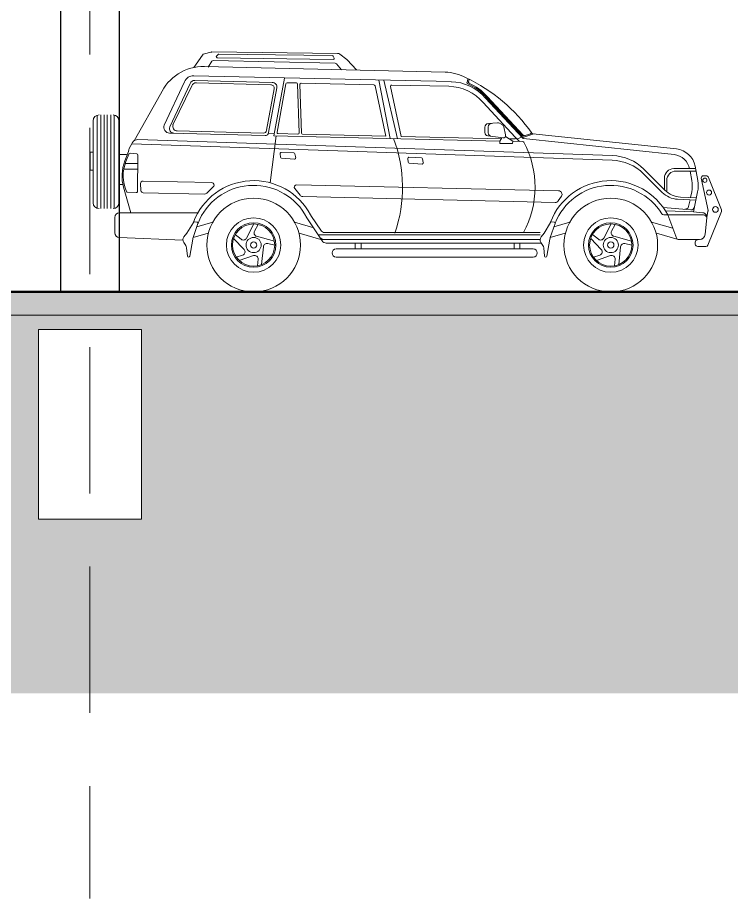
# Model space of a CAD drawing. Header units: millimetres. Extents: x 1135 to 1350, y 205 to 283.
# Drawn here: x 1162.38 to 1168.47, y 205.12 to 212.64 of the extents above; entities that cross this region are included whole.
import ezdxf

# ---------------------------------------------------------------- set-up
doc = ezdxf.new("R2010")
doc.units = ezdxf.units.MM
doc.header["$LTSCALE"] = 10
doc.linetypes.add('DASHED2', pattern=[0.375, 0.25, -0.125])
for name, color, linetype, lineweight in [('CARROS', 252, 'Continuous', 13), ('CINZA', 252, 'Continuous', 13), ('linha estutura', 252, 'Continuous', 13), ('PAREDES 2', 50, 'Continuous', 50), ('PN-01', 90, 'Continuous', 13), ('PN-03', 180, 'Continuous', 30)]:
    doc.layers.add(name, color=color, linetype=linetype, lineweight=lineweight)

# ---------------------------------------------------------------- blocks, each defined once
blk = doc.blocks.new('A$C4FEC501A')
at = {"layer": 'CARROS'}
for p, q in [((-114.5619, 1223.3261), (-114.6343, 1223.2204)), ((-114.4887, 1223.3521), (-114.5445, 1223.3382)), ((-113.4076, 1223.3414), (-114.4811, 1223.353)), ((-114.4286, 1223.3318), (-114.4414, 1223.3176)), ((-114.4356, 1223.3043), (-113.4449, 1223.2897)), ((-113.4532, 1223.3226), (-114.4226, 1223.3345)), ((-113.4377, 1223.3013), (-113.4461, 1223.3182)), ((-113.3294, 1223.2901), (-113.3899, 1223.3354)), ((-112.4904, 1223.1807), (-114.5443, 1223.2283)), ((-114.4818, 1223.2734), (-114.5132, 1223.2236)), ((-113.428, 1223.2567), (-114.4687, 1223.2804)), ((-113.3733, 1223.1996), (-113.4169, 1223.2514)), ((-113.245, 1223.2004), (-113.3254, 1223.2865)), ((-112.4391, 1223.0994), (-114.6364, 1223.1506)), ((-114.8892, 1222.727), (-114.7137, 1223.0978)), ((-114.8413, 1222.7126), (-114.6656, 1223.0839)), ((-113.9655, 1223.0934), (-114.6269, 1223.1103)), ((-113.9777, 1223.0737), (-114.613, 1223.09)), ((-113.9511, 1222.6353), (-113.861, 1223.1307)), ((-113.9248, 1222.6681), (-113.8495, 1223.0819)), ((-113.759, 1223.0881), (-113.8394, 1223.0902)), ((-113.7493, 1223.0784), (-113.7364, 1222.6623)), ((-113.7292, 1223.0768), (-113.7164, 1222.6606)), ((-113.0977, 1223.0731), (-113.719, 1223.0871)), ((-112.9595, 1222.6137), (-113.0543, 1223.112)), ((-112.8968, 1222.6121), (-113.0143, 1223.111)), ((-112.2953, 1223.1197), (-112.3028, 1223.0921)), ((-112.2856, 1223.1171), (-112.2909, 1223.0979)), ((-114.8131, 1222.7319), (-114.6517, 1223.0636)), ((-114.0134, 1222.6842), (-113.949, 1223.0383)), ((-113.9968, 1222.6637), (-113.9272, 1223.0462)), ((-112.9958, 1222.6335), (-113.0882, 1223.0652)), ((-112.8639, 1222.6303), (-112.955, 1223.0569)), ((-112.4579, 1223.0599), (-112.945, 1223.0692)), ((-115.1439, 1222.5951), (-114.9196, 1222.992)), ((-111.8261, 1222.616), (-112.1455, 1222.9597)), ((-111.8325, 1222.6376), (-112.1381, 1222.9665)), ((-111.822, 1222.641), (-112.1308, 1222.9733)), ((-111.8904, 1222.6264), (-112.1643, 1222.9201)), ((-115.4599, 1222.811), (-115.4599, 1222.0193)), ((-115.4299, 1222.8151), (-115.4299, 1222.0151)), ((-115.3999, 1222.8151), (-115.3999, 1222.0151)), ((-115.3749, 1222.0151), (-115.3749, 1222.8151)), ((-115.3449, 1222.0151), (-115.3449, 1222.8151)), ((-115.3149, 1222.0154), (-115.3149, 1222.8142)), ((-115.4945, 1222.7651), (-115.4945, 1222.0651)), ((-115.2745, 1222.0651), (-115.2745, 1222.7651)), ((-112.1508, 1222.7109), (-112.1508, 1222.6656)), ((-112.0413, 1222.7473), (-112.1232, 1222.7408)), ((-112.1224, 1222.7126), (-112.1214, 1222.6614)), ((-112.004, 1222.7327), (-112.0247, 1222.7438)), ((-111.9733, 1222.6441), (-111.989, 1222.7129)), ((-114.0271, 1222.6391), (-114.8435, 1222.6601)), ((-114.0437, 1222.6596), (-114.7765, 1222.6783)), ((-113.9472, 1222.6571), (-113.9977, 1222.6584)), ((-113.9843, 1222.2356), (-113.9325, 1222.6367)), ((-112.0213, 1222.5924), (-113.9508, 1222.6372)), ((-113.7467, 1222.652), (-113.9153, 1222.6563)), ((-112.9958, 1222.6335), (-113.7066, 1222.6509)), ((-112.0095, 1222.612), (-112.8639, 1222.6303)), ((-112.1245, 1222.6358), (-111.9952, 1222.6198)), ((-111.9127, 1222.5899), (-111.9743, 1222.632)), ((-111.8879, 1222.6228), (-111.8546, 1222.5896)), ((-111.8349, 1222.6255), (-111.8747, 1222.6102)), ((-111.7334, 1222.6531), (-111.8251, 1222.6234)), ((-111.7616, 1222.6545), (-111.8221, 1222.6349)), ((-111.7418, 1222.6549), (-110.5138, 1222.5242)), ((-115.1862, 1222.5279), (-115.1575, 1222.5795)), ((-111.0634, 1222.4284), (-115.1644, 1222.5671)), ((-111.0609, 1222.4683), (-115.112, 1222.6052)), ((-112.0213, 1222.5924), (-112.0218, 1222.5724)), ((-111.9132, 1222.5699), (-112.0218, 1222.5724)), ((-112.0213, 1222.5924), (-112.0045, 1222.6204)), ((-111.898, 1222.6096), (-111.943, 1222.6106)), ((-111.9127, 1222.5899), (-111.9132, 1222.5699)), ((-111.8267, 1222.5879), (-111.9127, 1222.5899)), ((-111.8198, 1222.6129), (-110.5338, 1222.476)), ((-115.5209, 1222.4976), (-115.4939, 1222.4976)), ((-115.5209, 1222.4976), (-115.5209, 1222.3424)), ((-115.2103, 1222.4773), (-115.2711, 1222.4773)), ((-115.2244, 1222.4218), (-115.1925, 1222.5036)), ((-115.2151, 1222.4182), (-115.1904, 1222.4813)), ((-115.1802, 1222.4876), (-115.1219, 1222.482)), ((-115.1128, 1222.472), (-115.116, 1222.1619)), ((-113.8946, 1222.4533), (-113.8986, 1222.4839)), ((-113.8883, 1222.4952), (-113.7823, 1222.4901)), ((-113.773, 1222.4823), (-113.7657, 1222.4494)), ((-115.1136, 1222.4013), (-115.2212, 1222.4013)), ((-113.7761, 1222.4373), (-113.8853, 1222.4447)), ((-112.8045, 1222.4118), (-112.8086, 1222.4423)), ((-112.7982, 1222.4536), (-112.6923, 1222.4486)), ((-112.6861, 1222.3957), (-112.7953, 1222.4031)), ((-112.683, 1222.4408), (-112.6757, 1222.4078)), ((-115.5209, 1222.3424), (-115.4939, 1222.3424)), ((-115.1141, 1222.3514), (-115.2336, 1222.3514)), ((-110.613, 1222.1722), (-110.7924, 1222.3515)), ((-110.3517, 1222.3562), (-110.5373, 1222.3562)), ((-110.3479, 1222.3362), (-110.5173, 1222.3362)), ((-110.3835, 1222.2556), (-110.3988, 1222.3362)), ((-110.3325, 1222.2551), (-110.356, 1222.3787)), ((-114.4814, 1222.2368), (-115.0689, 1222.2504)), ((-110.6365, 1222.1533), (-110.7949, 1222.3115)), ((-110.6173, 1222.2762), (-110.6173, 1222.1765)), ((-110.5973, 1222.2562), (-110.5973, 1222.1581)), ((-110.3033, 1222.2758), (-110.245, 1221.9977)), ((-110.2833, 1222.2963), (-110.2607, 1222.2963)), ((-110.2412, 1222.2805), (-110.1297, 1222.0031)), ((-115.2441, 1222.2209), (-115.2711, 1222.2209)), ((-115.1718, 1221.9799), (-115.2346, 1222.1975)), ((-115.0893, 1222.2294), (-115.0863, 1222.1694)), ((-114.525, 1222.147), (-114.468, 1222.2025)), ((-113.7281, 1222.1286), (-113.773, 1222.1861)), ((-111.5208, 1222.1668), (-113.7567, 1222.2184)), ((-115.1263, 1222.152), (-115.2021, 1222.1547)), ((-114.5467, 1222.1385), (-115.0668, 1222.1504)), ((-111.549, 1222.0674), (-113.7052, 1222.1171)), ((-111.4967, 1222.1199), (-111.5234, 1222.0806)), ((-110.3481, 1222.0879), (-110.5042, 1222.095)), ((-110.3439, 1222.1077), (-110.4807, 1222.1139)), ((-110.3945, 1222.11), (-110.3845, 1222.1575)), ((-110.3691, 1221.9881), (-110.3335, 1222.157)), ((-110.3926, 1222.0045), (-110.6268, 1222.0248)), ((-110.4108, 1222.0325), (-110.3987, 1222.0902)), ((-115.1718, 1221.9799), (-115.2702, 1221.9799)), ((-115.1718, 1221.9799), (-114.6033, 1221.9799)), ((-113.6691, 1221.9374), (-113.6898, 1221.9704)), ((-113.6294, 1221.9465), (-113.6383, 1221.9608)), ((-113.6294, 1221.9465), (-113.551, 1221.8296)), ((-110.2847, 1221.9608), (-110.6233, 1221.9608)), ((-110.3691, 1221.9881), (-110.6043, 1221.9973)), ((-110.5889, 1221.9608), (-110.5102, 1221.7572)), ((-110.2897, 1221.9799), (-110.3691, 1221.9881)), ((-110.2454, 1221.9936), (-110.2556, 1221.9382)), ((-110.1306, 1221.9915), (-110.2458, 1221.7037)), ((-115.3102, 1221.9399), (-115.3102, 1221.8082)), ((-114.6937, 1221.8054), (-114.6394, 1221.8975)), ((-114.5998, 1221.8868), (-114.6415, 1221.7676)), ((-114.6303, 1221.9018), (-114.6085, 1221.9001)), ((-114.61, 1221.8601), (-114.4731, 1221.9)), ((-114.1851, 1221.7625), (-114.1221, 1221.8842)), ((-114.0859, 1221.88), (-114.1178, 1221.8217)), ((-113.6098, 1221.8515), (-113.776, 1221.9)), ((-113.6691, 1221.9374), (-113.5391, 1221.7395)), ((-111.6442, 1221.8054), (-111.5899, 1221.8975)), ((-111.5504, 1221.8868), (-111.592, 1221.7676)), ((-111.5809, 1221.9018), (-111.559, 1221.9001)), ((-111.5606, 1221.8601), (-111.4236, 1221.9)), ((-111.1356, 1221.7625), (-111.0726, 1221.8842)), ((-111.0364, 1221.88), (-111.0683, 1221.8217)), ((-110.5449, 1221.847), (-110.7265, 1221.9)), ((-110.254, 1221.9359), (-110.2689, 1221.7955)), ((-114.7194, 1221.7734), (-114.6937, 1221.8054)), ((-114.6416, 1221.7675), (-114.5138, 1221.8048)), ((-113.5504, 1221.7508), (-113.7354, 1221.8048)), ((-111.6787, 1221.8108), (-113.5171, 1221.8108)), ((-111.6699, 1221.7734), (-111.6442, 1221.8054)), ((-111.5921, 1221.7675), (-111.4643, 1221.8048)), ((-110.5009, 1221.7508), (-110.6859, 1221.8048)), ((-114.7289, 1221.7464), (-115.2721, 1221.7682)), ((-114.704, 1221.6992), (-114.7218, 1221.7265)), ((-114.6447, 1221.755), (-114.6703, 1221.608)), ((-114.2964, 1221.7588), (-114.206, 1221.6666)), ((-114.2813, 1221.7932), (-114.2304, 1221.7528)), ((-114.0994, 1221.7784), (-113.9471, 1221.7365)), ((-111.6787, 1221.7908), (-113.5715, 1221.7908)), ((-111.6787, 1221.7508), (-113.5242, 1221.7508)), ((-111.6686, 1221.7208), (-113.5052, 1221.7208)), ((-113.2577, 1221.7208), (-113.2577, 1221.6708)), ((-113.2077, 1221.7208), (-113.2077, 1221.6708)), ((-111.9004, 1221.7208), (-111.9004, 1221.6708)), ((-111.8504, 1221.7208), (-111.8504, 1221.6708)), ((-111.6545, 1221.6992), (-111.6723, 1221.7265)), ((-111.5952, 1221.755), (-111.6208, 1221.608)), ((-111.2469, 1221.7588), (-111.1565, 1221.6666)), ((-111.2319, 1221.7932), (-111.1809, 1221.7528)), ((-111.0499, 1221.7784), (-110.8976, 1221.7365)), ((-110.3186, 1221.7508), (-110.5009, 1221.7508)), ((-110.3533, 1221.7288), (-110.3533, 1221.7112)), ((-114.6901, 1221.6089), (-114.6976, 1221.6797)), ((-114.0404, 1221.6896), (-114.0561, 1221.5368)), ((-113.9441, 1221.7034), (-114.0045, 1221.7159)), ((-111.7382, 1221.6708), (-113.4203, 1221.6708)), ((-111.6406, 1221.6089), (-111.6481, 1221.6797)), ((-110.9909, 1221.6896), (-111.0067, 1221.5368)), ((-110.8946, 1221.7034), (-110.955, 1221.7159)), ((-110.2644, 1221.6912), (-110.3333, 1221.6912)), ((-114.6802, 1221.5994), (-114.6801, 1221.5994)), ((-114.2186, 1221.6169), (-114.2725, 1221.6004)), ((-114.2477, 1221.5719), (-114.1265, 1221.6137)), ((-114.0869, 1221.5826), (-114.092, 1221.5263)), ((-111.7382, 1221.6008), (-113.4203, 1221.6008)), ((-111.6307, 1221.5994), (-111.6307, 1221.5994)), ((-111.1692, 1221.6169), (-111.223, 1221.6004)), ((-111.1983, 1221.5719), (-111.077, 1221.6137)), ((-111.0374, 1221.5826), (-111.0425, 1221.5263))]:
    blk.add_line(p, q, dxfattribs=at)
for centre, radius in [((-110.2721, 1222.2572), 0.0181), ((-110.2359, 1222.152), 0.0211), ((-114.1246, 1221.7038), 0.4), ((-111.0751, 1221.7038), 0.4), ((-110.1818, 1222.0076), 0.0241), ((-114.1246, 1221.7038), 0.2325), ((-114.1246, 1221.7038), 0.19), ((-114.1246, 1221.7038), 0.1804), ((-111.0751, 1221.7038), 0.2325), ((-111.0751, 1221.7038), 0.19), ((-111.0751, 1221.7038), 0.1804), ((-114.1246, 1221.7038), 0.065), ((-114.1246, 1221.7038), 0.0267), ((-111.0751, 1221.7038), 0.065), ((-111.0751, 1221.7038), 0.0267)]:
    blk.add_circle(centre, radius, dxfattribs=at)
for centre, radius, start, end in [((-114.5372, 1223.3091), 0.03, 104.02715, 145.60164), ((-114.4815, 1223.323), 0.03, 89.38103, 104.02715), ((-114.4355, 1223.3123), 0.008, 137.99356, 269.15804), ((-114.4227, 1223.3265), 0.008, 89.29749, 137.99356), ((-113.4532, 1223.3146), 0.008, 26.58052, 89.29749), ((-113.4448, 1223.2977), 0.008, 269.15804, 26.58052), ((-113.4079, 1223.3114), 0.03, 53.14866, 89.38103), ((-114.5546, 1222.8284), 0.4, 88.53219, 155.8532), ((-114.4691, 1223.2654), 0.015, 88.69892, 147.70689), ((-113.4284, 1223.2417), 0.015, 40.11995, 88.69892), ((-113.3474, 1223.2661), 0.03, 43.04434, 53.14866), ((-114.6385, 1223.0706), 0.08, 88.53219, 160.14696), ((-112.5006, 1222.7809), 0.4, 61.60073, 88.53219), ((-114.628, 1223.0703), 0.04, 88.53219, 160.14696), ((-114.614, 1223.05), 0.04, 88.53219, 160.14696), ((-113.9785, 1223.0437), 0.03, 349.68835, 88.53219), ((-113.9665, 1223.0534), 0.04, 349.68835, 88.53219), ((-113.8397, 1223.0802), 0.01, 88.53219, 169.68835), ((-113.7593, 1223.0781), 0.01, 1.77267, 88.53219), ((-113.7192, 1223.0771), 0.01, 88.53219, 181.77267), ((-113.0979, 1223.0631), 0.01, 13.18113, 88.53219), ((-113.098, 1223.0631), 0.01, 12.08225, 88.53219), ((-112.4493, 1222.6995), 0.4, 40.56792, 88.53219), ((-112.9266, 1221.8326), 1.4388, 35.06034, 64.64017), ((-112.2932, 1223.0894), 0.01, 164.735, 248.17514), ((-112.4493, 1222.6995), 0.41, 40.56792, 68.17514), ((-112.2812, 1223.0953), 0.01, 164.735, 246.98561), ((-112.4493, 1222.6995), 0.42, 40.56792, 66.98561), ((-112.9453, 1223.0592), 0.01, 88.53219, 193.18113), ((-112.4681, 1222.66), 0.4, 40.56792, 88.53219), ((-115.4445, 1222.7651), 0.05, 90, 180), ((-115.3245, 1222.7651), 0.05, 0, 90), ((-114.8422, 1222.71), 0.05, 160.14696, 268.53219), ((-114.8037, 1222.699), 0.04, 160.14696, 268.53219), ((-114.7754, 1222.7183), 0.04, 160.14696, 268.53219), ((-112.1208, 1222.7109), 0.03, 94.51095, 180), ((-112.0924, 1222.7132), 0.03, 94.51095, 181.08166), ((-112.0389, 1222.7174), 0.03, 61.71539, 94.51095), ((-112.0182, 1222.7062), 0.03, 12.85609, 61.71539), ((-114.0429, 1222.6896), 0.03, 268.53219, 349.68835), ((-114.0263, 1222.6691), 0.03, 268.53219, 349.68835), ((-113.915, 1222.6663), 0.01, 169.68835, 268.53219), ((-113.7464, 1222.6619), 0.01, 268.53219, 1.77267), ((-113.7064, 1222.6609), 0.01, 181.77267, 268.53219), ((-112.1208, 1222.6656), 0.03, 180, 262.94686), ((-112.0914, 1222.662), 0.03, 181.08166, 262.94686), ((-111.9928, 1222.6397), 0.02, 262.94686, 12.85609), ((-111.8977, 1222.6196), 0.01, 268.59614, 42.99804), ((-111.8281, 1222.6329), 0.01, 222.90495, 287.95781), ((-111.8252, 1222.6444), 0.01, 222.90495, 287.95781), ((-111.8147, 1222.6478), 0.01, 222.90495, 287.95781), ((-111.7646, 1222.664), 0.01, 287.95781, 35.58528), ((-111.7407, 1222.6648), 0.01, 215.06034, 263.92333), ((-111.7303, 1222.6436), 0.01, 83.92333, 107.95781), ((-115.1138, 1222.5553), 0.05, 87.96362, 150.92898), ((-114.0369, 1222.1953), 1.1838, 340.78537, 20.76411), ((-111.8269, 1222.5779), 0.01, 28.24265, 88.53219), ((-111.8188, 1222.6229), 0.01, 222.90495, 263.92333), ((-112.5327, 1222.1987), 0.8112, 331.32434, 28.24265), ((-115.1425, 1222.5036), 0.05, 150.92898, 180), ((-115.1811, 1222.4776), 0.01, 84.56331, 158.6761), ((-115.1228, 1222.4721), 0.01, 359.42088, 84.56331), ((-113.8887, 1222.4852), 0.01, 87.27554, 187.59969), ((-113.7828, 1222.4801), 0.01, 12.53696, 87.27554), ((-110.5497, 1222.3269), 0.15, 10.74597, 83.92333), ((-110.5328, 1222.3452), 0.18, 10.74597, 83.92333), ((-114.8984, 1222.2945), 0.35, 158.6761, 196.10112), ((-114.8984, 1222.2945), 0.34, 158.6761, 203.16624), ((-113.8847, 1222.4547), 0.01, 187.59969, 266.10212), ((-113.7755, 1222.4472), 0.01, 266.10212, 12.53696), ((-112.7987, 1222.4436), 0.01, 87.27554, 187.59969), ((-112.7946, 1222.4131), 0.01, 187.59969, 266.10212), ((-112.6928, 1222.4386), 0.01, 12.53696, 87.27554), ((-112.6854, 1222.4057), 0.01, 266.10212, 12.53696), ((-111.0776, 1222.0286), 0.4, 45.01933, 87.96387), ((-111.0751, 1222.0685), 0.4, 45.01933, 87.96362), ((-110.5373, 1222.2762), 0.08, 90, 180), ((-110.5173, 1222.2562), 0.08, 90, 180), ((-115.0694, 1222.2304), 0.02, 88.67396, 182.86434), ((-114.1246, 1221.7038), 0.55, 27.86103, 159.13324), ((-111.0751, 1221.7038), 0.55, 27.86103, 159.13324), ((-110.6292, 1222.209), 0.25, 348.10354, 10.74597), ((-110.5782, 1222.2085), 0.25, 348.10354, 10.74597), ((-110.2833, 1222.2763), 0.02, 90, 181.45742), ((-110.2607, 1222.2763), 0.02, 12.27344, 90), ((-114.1246, 1221.7038), 0.51, 31.5135, 158.55945), ((-114.4819, 1222.2168), 0.02, 314.23663, 88.54616), ((-113.7572, 1222.1984), 0.02, 88.54616, 217.9609), ((-111.0751, 1221.7038), 0.51, 31.5135, 158.55945), ((-110.4716, 1222.3137), 0.2, 225.01933, 267.3992), ((-115.2017, 1222.1647), 0.01, 203.16624, 267.95596), ((-115.126, 1222.162), 0.01, 267.95596, 359.42088), ((-115.0664, 1222.1704), 0.02, 182.86434, 268.68569), ((-114.5459, 1222.1684), 0.03, 268.54616, 314.23663), ((-113.7045, 1222.1471), 0.03, 217.9609, 268.54616), ((-111.5215, 1222.1368), 0.03, 325.82234, 88.54616), ((-110.4951, 1222.2947), 0.2, 225.01933, 267.3992), ((-115.4445, 1222.0651), 0.05, 180, 270), ((-115.3245, 1222.0651), 0.05, 270, 0), ((-111.5482, 1222.0974), 0.03, 268.54616, 325.82234), ((-110.4402, 1222.0387), 0.03, 265.0336, 348.10354), ((-110.39, 1222.0344), 0.03, 265.0336, 348.10354), ((-115.2702, 1221.9399), 0.04, 90, 180), ((-110.6233, 1221.9808), 0.02, 211.5135, 270), ((-110.2937, 1221.9402), 0.04, 353.92346, 84.12297), ((-110.2847, 1221.9308), 0.03, 353.92346, 90), ((-110.265, 1221.9972), 0.02, 349.50106, 1.45742), ((-110.1492, 1221.9989), 0.02, 338.1842, 12.27344), ((-114.6311, 1221.8918), 0.01, 85.42921, 145.47344), ((-114.6093, 1221.8901), 0.01, 340.72142, 85.42921), ((-111.5817, 1221.8918), 0.01, 85.42921, 145.47344), ((-111.5598, 1221.8901), 0.01, 340.72142, 85.42921), ((-115.2702, 1221.8082), 0.04, 180, 267.38601), ((-114.0914, 1221.8073), 0.03, 151.37329, 254.61434), ((-113.5171, 1221.8508), 0.04, 212.02275, 270), ((-111.0419, 1221.8073), 0.03, 151.37329, 254.61434), ((-110.3186, 1221.8008), 0.05, 270, 353.92346), ((-114.6883, 1221.7483), 0.04, 141.12772, 213.04154), ((-114.5754, 1221.7445), 0.07, 160.72142, 171.44249), ((-114.2117, 1221.7763), 0.03, 231.60076, 332.63435), ((-113.5242, 1221.7908), 0.04, 212.25992, 270), ((-113.5052, 1221.7608), 0.04, 212.25992, 270), ((-111.6388, 1221.7483), 0.04, 141.12772, 213.04154), ((-111.526, 1221.7445), 0.07, 160.72142, 171.44249), ((-111.1623, 1221.7763), 0.03, 231.60076, 332.63435), ((-110.5009, 1221.7608), 0.01, 201.11709, 270), ((-110.3333, 1221.7288), 0.02, 92.86035, 180), ((-110.3069, 1221.7713), 0.02, 272.86035, 322.81235), ((-114.7375, 1221.6774), 0.04, 3.32964, 33.04154), ((-114.2274, 1221.6456), 0.03, 286.98002, 44.42867), ((-114.0106, 1221.6865), 0.03, 78.374, 174.11867), ((-113.4203, 1221.6358), 0.035, 90, 270), ((-111.7382, 1221.6358), 0.035, 270, 90), ((-111.6881, 1221.6774), 0.04, 3.32964, 33.04154), ((-111.1779, 1221.6456), 0.03, 286.98002, 44.42867), ((-110.9611, 1221.6865), 0.03, 78.374, 174.11867), ((-110.3333, 1221.7112), 0.02, 180, 270), ((-110.2644, 1221.7112), 0.02, 270, 338.1842), ((-114.6801, 1221.6094), 0.01, 183.32964, 270), ((-114.6802, 1221.6094), 0.01, 270, 351.44249), ((-114.1167, 1221.5853), 0.03, 354.80209, 109.0137), ((-111.6307, 1221.6094), 0.01, 183.32964, 270), ((-111.6307, 1221.6094), 0.01, 270, 351.44249), ((-111.0673, 1221.5853), 0.03, 354.80209, 109.0137)]:
    blk.add_arc(centre, radius, start, end, dxfattribs=at)

msp = doc.modelspace()

# ---------------------------------------------------------------- hatches: boundary and pattern name
at = {"layer": 'CINZA'}
h = msp.add_hatch(dxfattribs=at)
h.set_pattern_fill('SOLO2', color=256, style=0)
h.set_pattern_definition([(45, (0, 0.1), (0.2, 0.6), [0.56568542, -0.56568542]), (45, (0.1, 0), (0.2, 0.6), [0.56568542, -0.56568542]), (315, (0.2, 0), (0.6, 0.2), [0.2828427, -0.2828427]), (315, (0.3, 0.1), (0.6, 0.2), [0.2828427, -0.2828427]), (315, (0.4, 0.2), (0.6, 0.2), [0.2828427, -0.2828427]), (315, (0.5, 0.3), (0.6, 0.2), [0.2828427, -0.2828427])])
h.paths.add_polyline_path([(1136.168, 220.7), (1136.168, 218.2034), (1143.19, 218.2034), (1143.19, 206.8702), (1150.9934, 206.8702), (1150.9934, 208.3567), (1150.5535, 208.3567), (1150.5535, 209.9795), (1150.9934, 209.9795), (1150.9934, 210.3), (1145.8684, 210.3), (1145.8684, 213.6), (1145.8684, 216.9), (1145.8684, 220.2), (1150.8684, 220.2), (1150.8684, 220.7)])
h.paths.add_polyline_path([(1145.6697, 209.9803), (1146.5495, 209.9803), (1146.5495, 208.3575), (1145.6697, 208.3575)], flags=16)
h.paths.add_polyline_path([(1156.9934, 206.8702), (1156.9934, 208.3567), (1156.5535, 208.3567), (1156.5535, 209.9795), (1156.9934, 209.9795), (1156.9934, 210.1), (1150.9934, 210.1), (1150.9934, 209.9795), (1151.4333, 209.9795), (1151.4333, 208.3567), (1150.9934, 208.3567), (1150.9934, 206.8702)])
h.paths.add_polyline_path([(1162.9934, 206.8702), (1162.9934, 208.3567), (1162.5535, 208.3567), (1162.5535, 209.9795), (1162.9934, 209.9795), (1162.9934, 210.1), (1156.9934, 210.1), (1156.9934, 209.9795), (1157.4333, 209.9795), (1157.4333, 208.3567), (1156.9934, 208.3567), (1156.9934, 206.8702)])
h.paths.add_polyline_path([(1163.4333, 208.3567), (1162.9934, 208.3567), (1162.9934, 206.8702), (1168.9934, 206.8702), (1168.9934, 208.3567), (1168.5535, 208.3567), (1168.5535, 209.9795), (1168.9934, 209.9795), (1168.9934, 210.1), (1162.9934, 210.1), (1162.9934, 209.9795), (1163.4333, 209.9795)])
h.paths.add_polyline_path([(1174.9934, 206.8702), (1174.9934, 208.3567), (1174.5535, 208.3567), (1174.5535, 209.9795), (1174.9934, 209.9795), (1174.9934, 210.1), (1168.9934, 210.1), (1168.9934, 209.9795), (1169.4333, 209.9795), (1169.4333, 208.3567), (1168.9934, 208.3567), (1168.9934, 206.8702)])
h.paths.add_polyline_path([(1180.9934, 206.8702), (1180.9934, 208.3567), (1180.5535, 208.3567), (1180.5535, 209.9795), (1180.9934, 209.9795), (1180.9934, 210.1), (1174.9934, 210.1), (1174.9934, 209.9795), (1175.4333, 209.9795), (1175.4333, 208.3567), (1174.9934, 208.3567), (1174.9934, 206.8702)])
h.paths.add_polyline_path([(1186.9934, 206.8702), (1186.9934, 210.1), (1180.9934, 210.1), (1180.9934, 209.9795), (1181.4333, 209.9795), (1181.4333, 208.3567), (1180.9934, 208.3567), (1180.9934, 206.8702)])
at = {"layer": 'PN-01'}
h = msp.add_hatch(color=256, dxfattribs=at)
h.paths.add_polyline_path([(1150.9934, 210.1), (1150.9934, 210.3), (1145.8684, 210.3), (1145.8684, 210.1)])
h.paths.add_polyline_path([(1150.9934, 210.3), (1150.9934, 210.1), (1156.9934, 210.1), (1156.9934, 210.3)])
h.paths.add_polyline_path([(1156.9934, 210.3), (1156.9934, 210.1), (1162.9934, 210.1), (1162.9934, 210.3)])
h = msp.add_hatch(color=256, dxfattribs=at)
h.paths.add_polyline_path([(1168.9934, 210.3), (1162.9934, 210.3), (1162.9934, 210.1), (1168.9934, 210.1)])
h.paths.add_polyline_path([(1174.9934, 210.3), (1168.9934, 210.3), (1168.9934, 210.1), (1174.9934, 210.1)])
h.paths.add_polyline_path([(1180.9934, 210.3), (1174.9934, 210.3), (1174.9934, 210.1), (1180.9934, 210.1)])
h.paths.add_polyline_path([(1186.9934, 210.3), (1180.9934, 210.3), (1180.9934, 210.1), (1186.9934, 210.1)])

# ---------------------------------------------------------------- linework, layer by layer
at = {"layer": 'linha estutura', "linetype": 'DASHED2', "ltscale": 0.5}
msp.add_line((1162.9934, 232.3273), (1162.9934, 205.1185), dxfattribs=at)
at = {"layer": 'PAREDES 2'}
msp.add_line((1145.8684, 210.3), (1236.5023, 210.3), dxfattribs=at)
at = {"layer": 'PN-01'}
msp.add_line((1145.8684, 210.1), (1236.7523, 210.1), dxfattribs=at)
msp.add_lwpolyline([(1162.5535, 209.9795), (1163.4333, 209.9795), (1163.4333, 208.3567), (1162.5535, 208.3567)], close=True, dxfattribs=at)
at = {"layer": 'PN-03'}
for p, q in [((1162.7434, 213.4), (1162.7434, 210.3)), ((1163.2434, 213.4), (1163.2434, 210.3))]:
    msp.add_line(p, q, dxfattribs=at)

# ---------------------------------------------------------------- block references
at = {"layer": 'CARROS'}
msp.add_blockref('A$C4FEC501A', (1278.5157, -1011.0038), dxfattribs=at)

doc.saveas('drawing.dxf')
